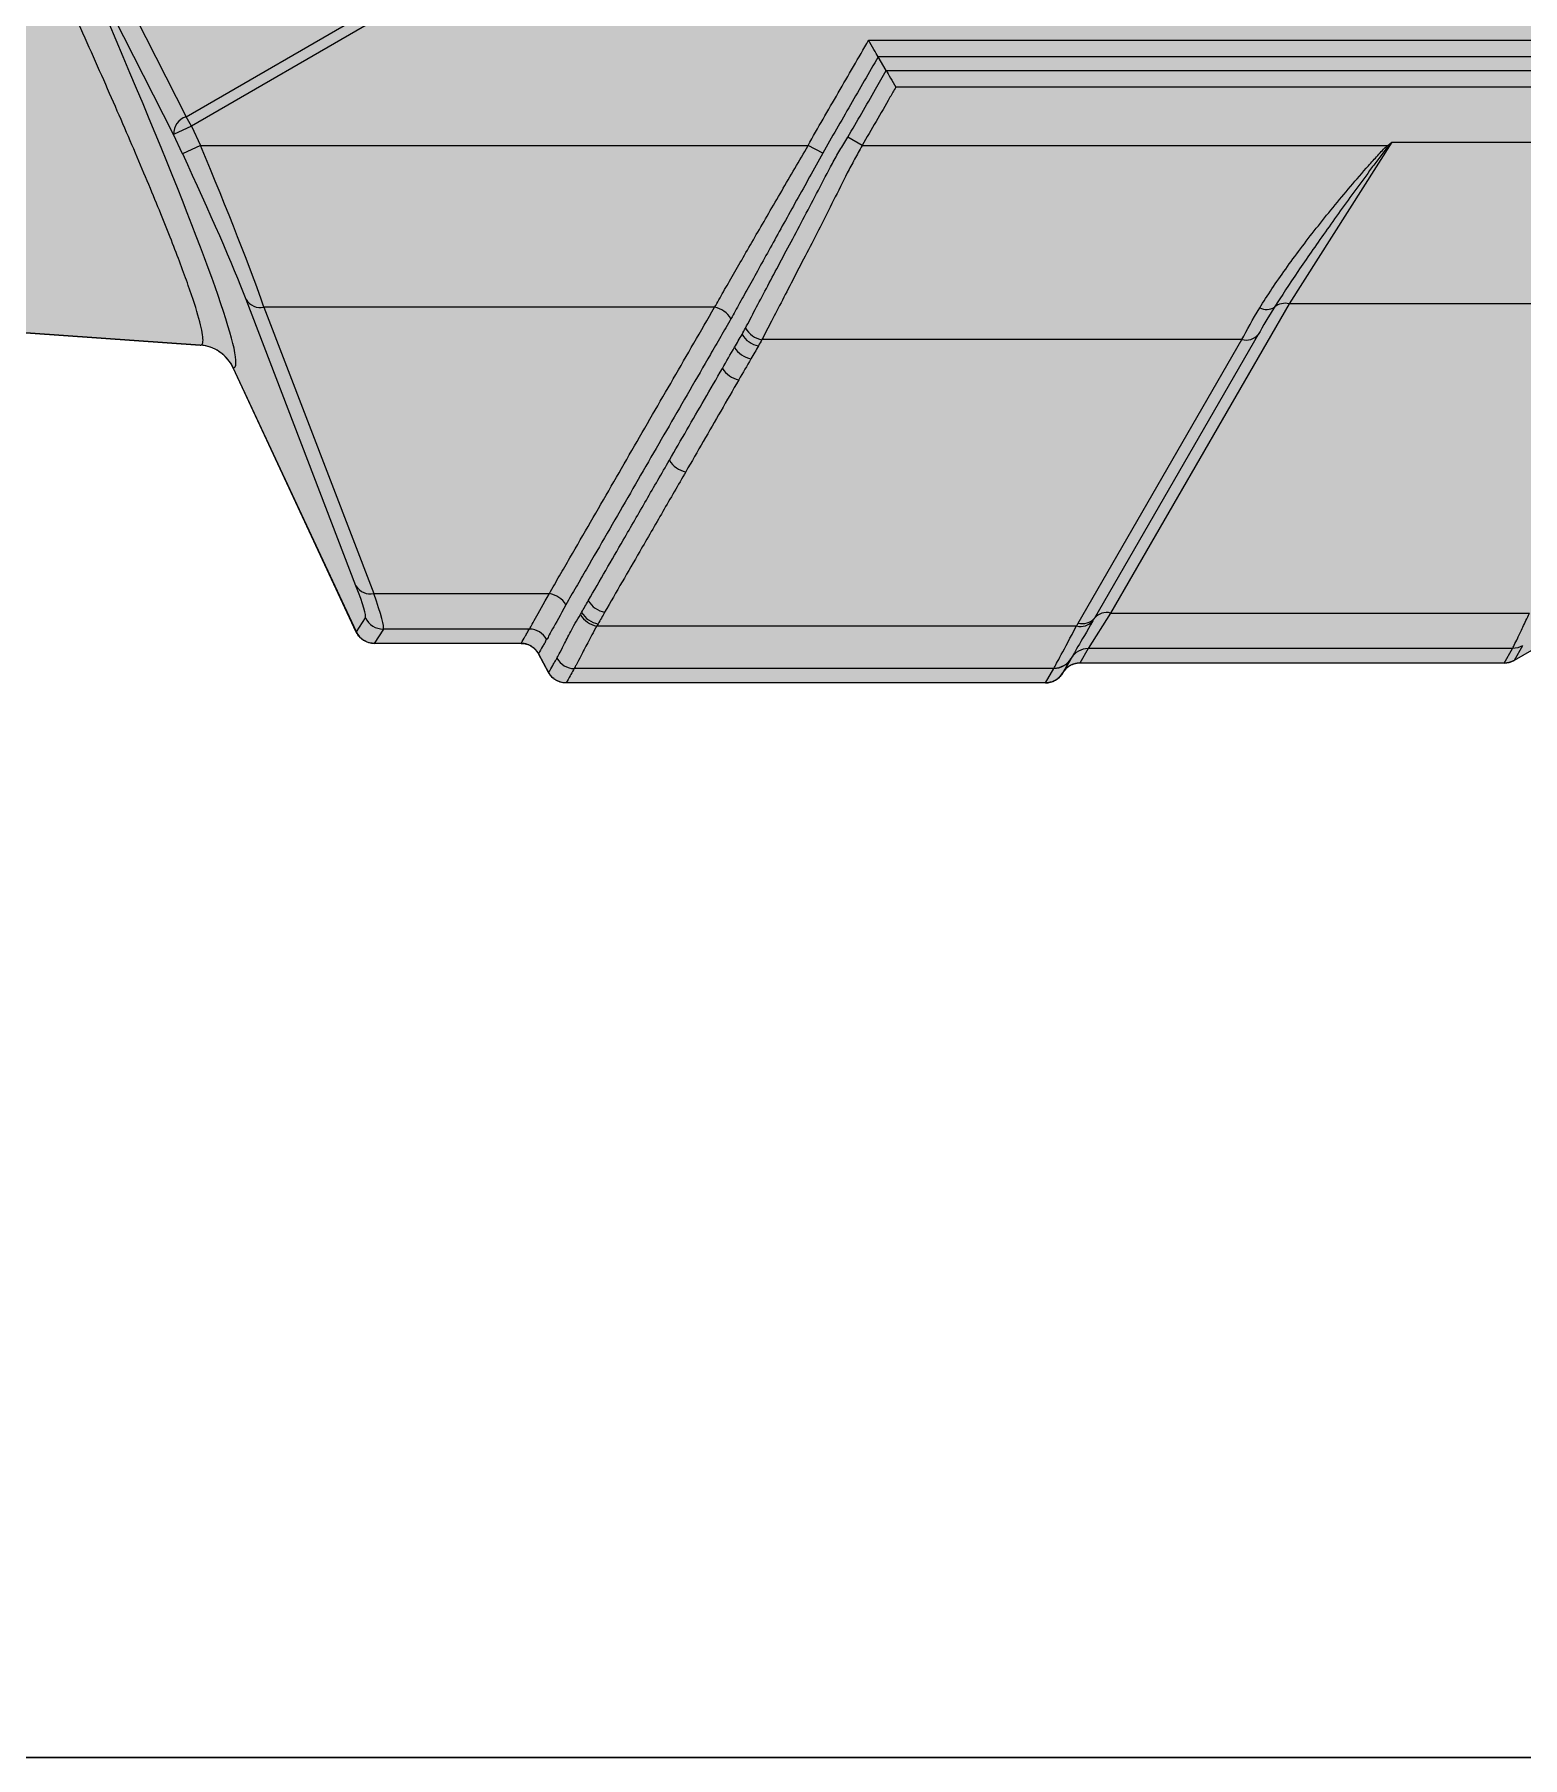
# Model space of a CAD drawing. Header units: millimetres. Extents: x 11482 to 13134, y 681 to 1782.
# Drawn here: x 12842.23 to 12850.62, y 1171.4 to 1181.12 of the extents above; entities that cross this region are included whole.
import ezdxf

# ---------------------------------------------------------------- set-up
doc = ezdxf.new("R2010")
doc.units = ezdxf.units.MM
doc.layers.add('di', color=7, linetype='Continuous')
doc.layers.add('xian', color=250, linetype='Continuous')

# ---------------------------------------------------------------- blocks, each defined once
blk = doc.blocks.new('1-2')
at = {"layer": 'di', "lineweight": 0, "true_color": 0xffffff}
h = blk.add_hatch(color=7, dxfattribs=at)
h.dxf.hatch_style = 1
h.paths.add_polyline_path([(2995.795, 1630.523), (2995.725, 1630.532), (2995.646, 1630.553), (2995.581, 1630.58), (2995.531, 1630.607), (2995.483, 1630.64), (2995.454, 1630.663), (2995.424, 1630.691), (2995.389, 1630.729), (2995.359, 1630.767), (2995.329, 1630.811), (2995.304, 1630.861), (2993.477, 1634.784), (2993.452, 1634.824), (2993.437, 1634.844), (2993.423, 1634.859), (2993.41, 1634.872), (2993.4, 1634.882), (2993.379, 1634.898), (2993.351, 1634.915), (2993.337, 1634.923), (2993.316, 1634.932), (2993.302, 1634.937), (2993.28, 1634.943), (2993.258, 1634.948), (2993.239, 1634.95), (2993.22, 1634.951), (2993.21, 1634.951), (2990.998, 1634.951), (2991.009, 1634.951), (2990.973, 1634.956), (2990.938, 1634.965), (2990.9, 1634.981), (2990.867, 1635), (2990.839, 1635.021), (2990.812, 1635.047), (2990.786, 1635.079), (2990.772, 1635.105), (2990.62, 1635.385), (2990.604, 1635.411), (2990.597, 1635.421), (2990.591, 1635.429), (2990.585, 1635.435), (2990.577, 1635.445), (2990.566, 1635.456), (2990.556, 1635.466), (2990.545, 1635.475), (2990.536, 1635.481), (2990.523, 1635.49), (2990.513, 1635.497), (2990.493, 1635.508), (2990.485, 1635.512), (2990.469, 1635.518), (2990.46, 1635.522), (2990.447, 1635.526), (2990.438, 1635.528), (2990.426, 1635.531), (2990.417, 1635.533), (2990.404, 1635.535), (2990.394, 1635.537), (2990.377, 1635.538), (2990.362, 1635.538), (2983.24, 1635.538), (2983.232, 1635.538), (2983.218, 1635.538), (2983.204, 1635.536), (2983.189, 1635.534), (2983.17, 1635.53), (2983.155, 1635.526), (2983.143, 1635.522), (2983.128, 1635.516), (2983.111, 1635.508), (2983.097, 1635.501), (2983.083, 1635.492), (2983.07, 1635.483), (2983.053, 1635.47), (2983.039, 1635.458), (2983.024, 1635.443), (2983.013, 1635.43), (2983.004, 1635.418), (2982.988, 1635.395), (2982.985, 1635.39), (2982.975, 1635.373), (2982.951, 1635.342), (2982.924, 1635.316), (2982.894, 1635.293), (2982.86, 1635.274), (2982.824, 1635.259), (2982.789, 1635.25), (2982.753, 1635.245), (2982.732, 1635.245), (2976.428, 1635.245), (2976.411, 1635.244), (2976.407, 1635.244), (2976.401, 1635.244), (2976.395, 1635.243), (2976.389, 1635.242), (2976.383, 1635.241), (2976.376, 1635.24), (2976.367, 1635.238), (2976.359, 1635.237), (2976.352, 1635.235), (2976.346, 1635.233), (2976.338, 1635.231), (2976.331, 1635.228), (2976.323, 1635.225), (2976.317, 1635.223), (2976.312, 1635.221), (2976.306, 1635.218), (2976.299, 1635.215), (2976.294, 1635.212), (2976.288, 1635.209), (2976.282, 1635.205), (2975.47, 1634.736), (2975.463, 1634.732), (2975.455, 1634.727), (2975.445, 1634.72), (2975.436, 1634.714), (2975.428, 1634.707), (2975.421, 1634.701), (2975.41, 1634.691), (2975.398, 1634.679), (2975.385, 1634.663), (2975.371, 1634.643), (2975.173, 1634.3), (2975.162, 1634.282), (2975.153, 1634.266), (2975.143, 1634.249), (2975.132, 1634.23), (2975.122, 1634.213), (2975.11, 1634.192), (2975.095, 1634.166), (2975.082, 1634.144), (2975.063, 1634.11), (2975.037, 1634.071), (2975.011, 1634.039), (2974.982, 1634.005), (2974.948, 1633.971), (2974.916, 1633.942), (2974.88, 1633.913), (2974.844, 1633.889), (2974.808, 1633.867), (2974.773, 1633.849), (2974.736, 1633.832), (2974.698, 1633.817), (2974.657, 1633.804), (2974.616, 1633.794), (2974.577, 1633.786), (2974.539, 1633.781), (2974.496, 1633.778), (2974.463, 1633.777), (2959.549, 1633.777), (2959.497, 1633.781), (2959.454, 1633.787), (2959.409, 1633.796), (2959.389, 1633.801), (2959.363, 1633.809), (2959.321, 1633.824), (2959.278, 1633.842), (2959.226, 1633.867), (2959.204, 1633.881), (2959.179, 1633.897), (2959.146, 1633.921), (2959.112, 1633.948), (2959.081, 1633.976), (2959.053, 1634.005), (2959.023, 1634.039), (2958.993, 1634.079), (2958.972, 1634.112), (2958.807, 1634.396), (2958.727, 1634.535), (2958.715, 1634.555), (2958.702, 1634.578), (2958.693, 1634.594), (2958.683, 1634.612), (2958.672, 1634.63), (2958.666, 1634.64), (2958.66, 1634.649), (2958.653, 1634.659), (2958.647, 1634.666), (2958.639, 1634.676), (2958.631, 1634.684), (2958.624, 1634.692), (2958.615, 1634.7), (2958.603, 1634.71), (2958.592, 1634.719), (2958.583, 1634.725), (2958.565, 1634.736), (2957.753, 1635.205), (2957.75, 1635.208), (2957.745, 1635.21), (2957.74, 1635.213), (2957.734, 1635.216), (2957.73, 1635.218), (2957.726, 1635.22), (2957.72, 1635.222), (2957.715, 1635.224), (2957.709, 1635.226), (2957.702, 1635.229), (2957.695, 1635.231), (2957.689, 1635.233), (2957.685, 1635.234), (2957.679, 1635.236), (2957.673, 1635.237), (2957.666, 1635.239), (2957.658, 1635.24), (2957.648, 1635.242), (2957.64, 1635.243), (2957.633, 1635.244), (2957.625, 1635.244), (2957.616, 1635.245), (2957.607, 1635.245), (2951.296, 1635.244), (2951.26, 1635.248), (2951.225, 1635.255), (2951.19, 1635.267), (2951.156, 1635.284), (2951.123, 1635.306), (2951.094, 1635.332), (2951.072, 1635.356), (2951.052, 1635.386), (2951.041, 1635.404), (2951.032, 1635.417), (2951.024, 1635.428), (2951.011, 1635.443), (2950.999, 1635.456), (2950.986, 1635.467), (2950.975, 1635.476), (2950.965, 1635.484), (2950.952, 1635.492), (2950.941, 1635.499), (2950.927, 1635.507), (2950.916, 1635.512), (2950.907, 1635.516), (2950.895, 1635.521), (2950.883, 1635.525), (2950.873, 1635.528), (2950.856, 1635.532), (2950.845, 1635.534), (2950.835, 1635.536), (2950.822, 1635.537), (2950.808, 1635.538), (2950.795, 1635.538), (2943.673, 1635.538), (2943.664, 1635.538), (2943.66, 1635.538), (2943.655, 1635.538), (2943.651, 1635.538), (2943.647, 1635.537), (2943.642, 1635.537), (2943.638, 1635.536), (2943.634, 1635.536), (2943.629, 1635.535), (2943.625, 1635.534), (2943.621, 1635.534), (2943.617, 1635.533), (2943.612, 1635.532), (2943.608, 1635.531), (2943.604, 1635.53), (2943.6, 1635.529), (2943.597, 1635.528), (2943.593, 1635.527), (2943.59, 1635.526), (2943.585, 1635.525), (2943.581, 1635.524), (2943.575, 1635.522), (2943.571, 1635.52), (2943.566, 1635.518), (2943.561, 1635.516), (2943.558, 1635.515), (2943.555, 1635.514), (2943.552, 1635.512), (2943.549, 1635.511), (2943.546, 1635.51), (2943.543, 1635.508), (2943.54, 1635.506), (2943.536, 1635.505), (2943.533, 1635.503), (2943.53, 1635.501), (2943.526, 1635.499), (2943.523, 1635.498), (2943.52, 1635.495), (2943.516, 1635.493), (2943.513, 1635.491), (2943.51, 1635.489), (2943.507, 1635.487), (2943.504, 1635.485), (2943.5, 1635.482), (2943.497, 1635.48), (2943.494, 1635.477), (2943.49, 1635.474), (2943.487, 1635.472), (2943.484, 1635.47), (2943.481, 1635.467), (2943.478, 1635.465), (2943.475, 1635.462), (2943.471, 1635.458), (2943.467, 1635.454), (2943.465, 1635.452), (2943.463, 1635.45), (2943.461, 1635.448), (2943.458, 1635.445), (2943.455, 1635.442), (2943.453, 1635.439), (2943.452, 1635.438), (2943.45, 1635.436), (2943.448, 1635.433), (2943.445, 1635.43), (2943.443, 1635.427), (2943.441, 1635.425), (2943.439, 1635.422), (2943.437, 1635.419), (2943.435, 1635.416), (2943.433, 1635.414), (2943.431, 1635.412), (2943.43, 1635.409), (2943.428, 1635.406), (2943.427, 1635.404), (2943.425, 1635.402), (2943.424, 1635.401), (2943.423, 1635.399), (2943.422, 1635.397), (2943.421, 1635.396), (2943.42, 1635.394), (2943.419, 1635.392), (2943.418, 1635.39), (2943.417, 1635.388), (2943.416, 1635.386), (2943.415, 1635.385), (2943.253, 1635.086), (2943.226, 1635.05), (2943.199, 1635.023), (2943.163, 1634.996), (2943.143, 1634.986), (2943.124, 1634.976), (2943.091, 1634.964), (2943.058, 1634.956), (2943.024, 1634.951), (2943.006, 1634.951), (2940.825, 1634.951), (2940.805, 1634.951), (2940.798, 1634.95), (2940.791, 1634.949), (2940.784, 1634.949), (2940.778, 1634.948), (2940.77, 1634.946), (2940.76, 1634.944), (2940.751, 1634.942), (2940.744, 1634.94), (2940.736, 1634.937), (2940.725, 1634.934), (2940.715, 1634.93), (2940.706, 1634.926), (2940.699, 1634.923), (2940.692, 1634.919), (2940.683, 1634.915), (2940.677, 1634.911), (2940.668, 1634.906), (2940.66, 1634.9), (2940.652, 1634.895), (2940.644, 1634.889), (2940.638, 1634.884), (2940.632, 1634.879), (2940.627, 1634.874), (2940.621, 1634.869), (2940.616, 1634.864), (2940.61, 1634.858), (2940.604, 1634.851), (2940.599, 1634.845), (2940.595, 1634.839), (2940.589, 1634.832), (2940.584, 1634.824), (2940.579, 1634.817), (2940.571, 1634.805), (2940.566, 1634.794), (2940.56, 1634.782), (2938.746, 1630.893), (2938.736, 1630.871), (2938.722, 1630.841), (2938.7, 1630.802), (2938.677, 1630.768), (2938.652, 1630.736), (2938.625, 1630.705), (2938.597, 1630.677), (2938.569, 1630.653), (2938.537, 1630.629), (2938.502, 1630.606), (2938.467, 1630.586), (2938.428, 1630.569), (2938.39, 1630.554), (2938.354, 1630.543), (2938.315, 1630.533), (2938.278, 1630.527), (2938.248, 1630.524), (2928.965, 1629.875), (2928.964, 1629.875), (2928.961, 1629.874), (2928.957, 1629.873), (2928.953, 1629.872), (2928.95, 1629.87), (2928.947, 1629.869), (2928.943, 1629.867), (2928.94, 1629.865), (2928.937, 1629.863), (2928.935, 1629.861), (2928.933, 1629.859), (2928.93, 1629.857), (2928.927, 1629.853), (2928.925, 1629.851), (2928.923, 1629.848), (2928.922, 1629.845), (2928.92, 1629.842), (2928.918, 1629.836), (2928.917, 1629.833), (2928.916, 1629.83), (2928.915, 1629.826), (2928.915, 1629.822), (2928.914, 1629.817), (2928.914, 1629.236), (2927.742, 1629.236), (2927.742, 1629.729), (2927.742, 1629.73), (2927.742, 1629.732), (2927.741, 1629.734), (2927.741, 1629.737), (2927.741, 1629.739), (2927.74, 1629.741), (2927.74, 1629.743), (2927.739, 1629.744), (2927.739, 1629.745), (2927.738, 1629.747), (2927.737, 1629.749), (2927.737, 1629.751), (2927.735, 1629.754), (2927.734, 1629.755), (2927.734, 1629.757), (2927.733, 1629.758), (2927.732, 1629.76), (2927.73, 1629.762), (2927.729, 1629.764), (2927.727, 1629.765), (2927.726, 1629.766), (2927.725, 1629.768), (2927.724, 1629.769), (2927.722, 1629.77), (2927.721, 1629.771), (2927.72, 1629.772), (2927.719, 1629.773), (2927.717, 1629.775), (2927.715, 1629.775), (2927.714, 1629.777), (2927.712, 1629.777), (2927.711, 1629.778), (2927.71, 1629.779), (2927.708, 1629.78), (2927.707, 1629.78), (2927.706, 1629.78), (2927.705, 1629.781), (2927.703, 1629.782), (2927.702, 1629.782), (2927.7, 1629.783), (2927.698, 1629.783), (2927.696, 1629.784), (2927.694, 1629.784), (2927.692, 1629.784), (2927.69, 1629.785), (2927.688, 1629.785), (2927.685, 1629.785), (2927.683, 1629.785), (2927.679, 1629.785), (2924.225, 1629.543), (2924.225, 1609.877), (2927.679, 1609.635), (2927.688, 1609.635), (2927.695, 1609.636), (2927.7, 1609.638), (2927.707, 1609.64), (2927.714, 1609.644), (2927.719, 1609.647), (2927.725, 1609.652), (2927.729, 1609.657), (2927.733, 1609.662), (2927.736, 1609.667), (2927.739, 1609.674), (2927.74, 1609.68), (2927.742, 1609.688), (2927.742, 1609.694), (2927.742, 1610.184), (2928.914, 1610.184), (2928.914, 1609.604), (2928.968, 1609.546), (2929.034, 1609.535), (2929.066, 1609.528), (2929.126, 1609.509), (2929.186, 1609.482), (2929.249, 1609.443), (2929.301, 1609.403), (2929.35, 1609.354), (2929.379, 1609.319), (2929.407, 1609.28), (2929.436, 1609.228), (2929.458, 1609.181), (2929.473, 1609.138), (2929.484, 1609.099), (2929.492, 1609.059), (2929.498, 1609.015), (2929.503, 1608.997), (2929.83, 1608.294), (2928.768, 1607.799), (2928.505, 1608.362), (2928.423, 1608.388), (2925.402, 1606.674), (2929.31, 1598.294), (2932.453, 1599.755), (2932.459, 1599.758), (2932.462, 1599.76), (2932.465, 1599.762), (2932.468, 1599.765), (2932.471, 1599.767), (2932.474, 1599.771), (2932.477, 1599.775), (2932.479, 1599.777), (2932.48, 1599.78), (2932.482, 1599.784), (2932.484, 1599.787), (2932.485, 1599.79), (2932.486, 1599.794), (2932.486, 1599.797), (2932.487, 1599.801), (2932.487, 1599.804), (2932.488, 1599.808), (2932.487, 1599.813), (2932.487, 1599.816), (2932.487, 1599.819), (2932.486, 1599.823), (2932.485, 1599.826), (2932.484, 1599.828), (2932.483, 1599.831), (2932.482, 1599.833), (2932.335, 1600.148), (2933.398, 1600.644), (2933.51, 1600.402), (2933.521, 1600.379), (2933.534, 1600.352), (2933.542, 1600.334), (2933.558, 1600.3), (2933.558, 1600.299), (2933.56, 1600.297), (2933.563, 1600.292), (2933.567, 1600.287), (2933.573, 1600.28), (2933.578, 1600.277), (2933.583, 1600.273), (2933.589, 1600.271), (2933.595, 1600.269), (2933.601, 1600.267), (2933.606, 1600.267), (2933.613, 1600.267), (2933.617, 1600.267), (2933.621, 1600.268), (2933.625, 1600.268), (2933.629, 1600.269), (2933.634, 1600.271), (2933.848, 1600.362), (2934.525, 1600.642), (2935.19, 1600.906), (2935.851, 1601.155), (2936.686, 1601.446), (2937.481, 1601.695), (2938.08, 1601.859), (2938.818, 1602.028), (2938.939, 1602.052), (2939.054, 1602.073), (2939.186, 1602.096), (2939.364, 1602.124), (2939.512, 1602.144), (2939.65, 1602.162), (2939.776, 1602.176), (2939.898, 1602.187), (2940.025, 1602.197), (2940.108, 1602.202), (2940.201, 1602.207), (2940.232, 1602.207), (2940.268, 1602.208), (2940.302, 1602.202), (2940.335, 1602.197), (2940.376, 1602.188), (2940.409, 1602.178), (2940.444, 1602.165), (2940.5, 1602.14), (2940.55, 1602.11), (2940.583, 1602.086), (2940.619, 1602.056), (2940.647, 1602.029), (2940.684, 1601.988), (2940.757, 1601.869), (2940.833, 1601.706), (2940.841, 1601.691), (2940.848, 1601.678), (2940.858, 1601.663), (2940.865, 1601.653), (2940.876, 1601.64), (2940.883, 1601.632), (2940.895, 1601.62), (2940.906, 1601.609), (2940.917, 1601.6), (2940.927, 1601.593), (2940.937, 1601.586), (2940.954, 1601.575), (2940.967, 1601.569), (2940.979, 1601.563), (2940.991, 1601.558), (2941.005, 1601.553), (2941.016, 1601.549), (2941.036, 1601.544), (2941.049, 1601.541), (2941.07, 1601.538), (2941.1, 1601.539), (2946.987, 1601.539), (2947.021, 1601.539), (2947.044, 1601.543), (2947.067, 1601.548), (2947.093, 1601.557), (2947.116, 1601.567), (2947.135, 1601.577), (2947.159, 1601.593), (2947.177, 1601.607), (2947.199, 1601.628), (2947.217, 1601.649), (2947.229, 1601.665), (2947.239, 1601.681), (2947.25, 1601.701), (2947.257, 1601.716), (2947.353, 1601.946), (2947.379, 1601.993), (2947.408, 1602.031), (2947.447, 1602.066), (2947.492, 1602.094), (2947.536, 1602.112), (2947.58, 1602.121), (2947.623, 1602.124), (2948.888, 1602.124), (2948.945, 1602.12), (2948.99, 1602.106), (2949.042, 1602.08), (2949.081, 1602.052), (2949.117, 1602.014), (2949.136, 1601.988), (2949.334, 1601.674), (2949.353, 1601.647), (2949.368, 1601.629), (2949.387, 1601.611), (2949.405, 1601.597), (2949.433, 1601.578), (2949.456, 1601.563), (2949.501, 1601.548), (2949.524, 1601.543), (2949.548, 1601.539), (2949.582, 1601.537), (2958.394, 1601.539), (2958.423, 1601.543), (2958.461, 1601.554), (2958.484, 1601.563), (2958.507, 1601.575), (2958.52, 1601.582), (2958.82, 1601.774), (2958.833, 1601.785), (2958.853, 1601.804), (2958.869, 1601.824), (2958.884, 1601.844), (2958.896, 1601.864), (2958.904, 1601.879), (2959.338, 1602.796), (2959.368, 1602.854), (2959.391, 1602.892), (2959.416, 1602.929), (2959.444, 1602.966), (2959.475, 1603.003), (2959.51, 1603.041), (2959.545, 1603.073), (2959.582, 1603.105), (2959.625, 1603.138), (2959.667, 1603.165), (2959.705, 1603.188), (2959.748, 1603.21), (2959.798, 1603.233), (2959.848, 1603.251), (2959.901, 1603.267), (2959.955, 1603.28), (2960, 1603.288), (2960.058, 1603.296), (2960.132, 1603.298), (2973.909, 1603.298), (2973.97, 1603.295), (2974.031, 1603.288), (2974.094, 1603.275), (2974.128, 1603.266), (2974.162, 1603.256), (2974.209, 1603.24), (2974.258, 1603.219), (2974.302, 1603.197), (2974.348, 1603.171), (2974.399, 1603.137), (2974.435, 1603.11), (2974.466, 1603.085), (2974.494, 1603.06), (2974.521, 1603.034), (2974.545, 1603.008), (2974.574, 1602.974), (2974.597, 1602.944), (2974.628, 1602.901), (2974.656, 1602.854), (2974.686, 1602.796), (2975.12, 1601.879), (2975.128, 1601.863), (2975.144, 1601.838), (2975.158, 1601.82), (2975.174, 1601.801), (2975.196, 1601.781), (2975.212, 1601.768), (2975.229, 1601.757), (2975.52, 1601.573), (2975.541, 1601.563), (2975.563, 1601.554), (2975.579, 1601.549), (2975.6, 1601.543), (2975.627, 1601.539), (2975.644, 1601.538), (2975.661, 1601.537), (2984.441, 1601.537), (2984.465, 1601.538), (2984.474, 1601.539), (2984.487, 1601.541), (2984.494, 1601.542), (2984.502, 1601.543), (2984.508, 1601.545), (2984.515, 1601.546), (2984.522, 1601.549), (2984.531, 1601.551), (2984.542, 1601.555), (2984.549, 1601.557), (2984.556, 1601.56), (2984.564, 1601.564), (2984.581, 1601.573), (2984.593, 1601.579), (2984.604, 1601.587), (2984.618, 1601.596), (2984.631, 1601.606), (2984.639, 1601.613), (2984.646, 1601.62), (2984.655, 1601.629), (2984.664, 1601.64), (2984.674, 1601.652), (2984.689, 1601.674), (2984.887, 1601.988), (2984.922, 1602.033), (2984.954, 1602.063), (2984.99, 1602.086), (2985.022, 1602.102), (2985.058, 1602.115), (2985.098, 1602.122), (2985.134, 1602.124), (2986.413, 1602.127), (2986.442, 1602.123), (2986.467, 1602.119), (2986.511, 1602.108), (2986.553, 1602.089), (2986.592, 1602.063), (2986.63, 1602.028), (2986.656, 1601.993), (2986.676, 1601.958), (2986.778, 1601.716), (2986.798, 1601.677), (2986.822, 1601.644), (2986.851, 1601.613), (2986.875, 1601.594), (2986.908, 1601.573), (2986.93, 1601.562), (2986.963, 1601.55), (2986.994, 1601.542), (2987.025, 1601.538), (2987.048, 1601.537), (2992.936, 1601.537), (2992.959, 1601.538), (2992.97, 1601.539), (2992.983, 1601.541), (2992.998, 1601.544), (2993.013, 1601.547), (2993.028, 1601.552), (2993.04, 1601.556), (2993.058, 1601.563), (2993.07, 1601.569), (2993.082, 1601.576), (2993.093, 1601.583), (2993.103, 1601.589), (2993.113, 1601.597), (2993.122, 1601.603), (2993.128, 1601.608), (2993.138, 1601.618), (2993.143, 1601.622), (2993.15, 1601.63), (2993.156, 1601.637), (2993.161, 1601.643), (2993.167, 1601.65), (2993.177, 1601.663), (2993.183, 1601.672), (2993.188, 1601.681), (2993.194, 1601.69), (2993.198, 1601.699), (2993.202, 1601.706), (2993.263, 1601.838), (2993.284, 1601.883), (2993.305, 1601.921), (2993.325, 1601.951), (2993.355, 1601.992), (2993.368, 1602.003), (2993.386, 1602.028), (2993.417, 1602.058), (2993.447, 1602.083), (2993.476, 1602.104), (2993.505, 1602.123), (2993.535, 1602.139), (2993.576, 1602.159), (2993.622, 1602.177), (2993.669, 1602.191), (2993.711, 1602.199), (2993.749, 1602.204), (2993.786, 1602.207), (2993.822, 1602.208), (2993.923, 1602.203), (2994.29, 1602.172), (2994.636, 1602.129), (2994.996, 1602.07), (2995.525, 1601.963), (2996.112, 1601.818), (2996.74, 1601.639), (2997.484, 1601.401), (2998.588, 1601.005), (2999.207, 1600.764), (3000.423, 1600.267), (3000.428, 1600.267), (3000.441, 1600.269), (3000.453, 1600.274), (3000.462, 1600.28), (3000.469, 1600.287), (3000.474, 1600.294), (3000.477, 1600.3), (3000.637, 1600.644), (3001.7, 1600.148), (3001.548, 1599.823), (3001.548, 1599.803), (3001.55, 1599.79), (3001.557, 1599.776), (3001.563, 1599.769), (3001.581, 1599.755), (3004.725, 1598.294), (3008.633, 1606.674), (3005.612, 1608.388), (3005.53, 1608.362), (3005.267, 1607.799), (3004.205, 1608.294), (3004.518, 1608.966), (3004.537, 1609.015), (3004.543, 1609.059), (3004.552, 1609.1), (3004.564, 1609.144), (3004.581, 1609.189), (3004.6, 1609.23), (3004.626, 1609.276), (3004.65, 1609.31), (3004.68, 1609.348), (3004.716, 1609.386), (3004.757, 1609.421), (3004.797, 1609.45), (3004.842, 1609.477), (3004.882, 1609.497), (3004.933, 1609.517), (3004.982, 1609.531), (3005.029, 1609.541), (3005.068, 1609.545), (3005.121, 1609.604), (3005.121, 1610.184), (3006.293, 1610.184), (3006.293, 1609.687), (3006.294, 1609.682), (3006.298, 1609.67), (3006.303, 1609.661), (3006.312, 1609.651), (3006.328, 1609.64), (3006.356, 1609.635), (3009.81, 1609.877), (3009.81, 1629.543), (3006.356, 1629.784), (3006.342, 1629.784), (3006.325, 1629.779), (3006.314, 1629.771), (3006.304, 1629.761), (3006.297, 1629.748), (3006.294, 1629.737), (3006.293, 1629.726), (3006.293, 1629.236), (3005.121, 1629.236), (3005.12, 1629.824), (3005.119, 1629.829), (3005.117, 1629.838), (3005.114, 1629.844), (3005.109, 1629.851), (3005.101, 1629.86), (3005.09, 1629.868), (3005.08, 1629.872), (3005.066, 1629.875)])
at = {"layer": 'di', "color": 18, "lineweight": 0, "true_color": 0x000000}
for p, q in [((2983.053, 1635.47), (2983.07, 1635.483)), ((2983.07, 1635.483), (2983.083, 1635.492)), ((2983.083, 1635.492), (2983.097, 1635.501)), ((2983.097, 1635.501), (2983.111, 1635.508)), ((2983.111, 1635.508), (2983.128, 1635.516)), ((2983.128, 1635.516), (2983.143, 1635.522)), ((2983.143, 1635.522), (2983.155, 1635.526)), ((2983.155, 1635.526), (2983.17, 1635.53)), ((2983.17, 1635.53), (2983.189, 1635.534)), ((2983.189, 1635.534), (2983.204, 1635.536)), ((2983.204, 1635.536), (2983.218, 1635.538)), ((2983.218, 1635.538), (2983.232, 1635.538)), ((2983.232, 1635.538), (2983.24, 1635.538)), ((2983.24, 1635.538), (2990.362, 1635.538)), ((2990.362, 1635.538), (2990.377, 1635.538)), ((2990.377, 1635.538), (2990.394, 1635.537)), ((2990.394, 1635.537), (2990.404, 1635.535)), ((2990.404, 1635.535), (2990.417, 1635.533)), ((2990.417, 1635.533), (2990.426, 1635.531)), ((2990.426, 1635.531), (2990.438, 1635.528)), ((2990.438, 1635.528), (2990.447, 1635.526)), ((2990.447, 1635.526), (2990.46, 1635.522)), ((2990.46, 1635.522), (2990.469, 1635.518)), ((2990.469, 1635.518), (2990.485, 1635.512)), ((2990.485, 1635.512), (2990.493, 1635.508)), ((2990.493, 1635.508), (2990.503, 1635.502)), ((2990.503, 1635.502), (2990.513, 1635.497)), ((2990.513, 1635.497), (2990.523, 1635.49)), ((2990.523, 1635.49), (2990.536, 1635.481)), ((2990.536, 1635.481), (2990.545, 1635.475)), ((2990.545, 1635.475), (2990.556, 1635.466)), ((2976.299, 1635.215), (2976.306, 1635.218)), ((2976.306, 1635.218), (2976.312, 1635.221)), ((2976.312, 1635.221), (2976.317, 1635.223)), ((2976.317, 1635.223), (2976.323, 1635.225)), ((2976.323, 1635.225), (2976.331, 1635.228)), ((2976.331, 1635.228), (2976.338, 1635.231)), ((2976.338, 1635.231), (2976.346, 1635.233)), ((2976.346, 1635.233), (2976.352, 1635.235)), ((2976.352, 1635.235), (2976.359, 1635.237)), ((2976.359, 1635.237), (2976.367, 1635.238)), ((2976.367, 1635.238), (2976.376, 1635.24)), ((2976.376, 1635.24), (2976.383, 1635.241)), ((2976.383, 1635.241), (2976.389, 1635.242)), ((2976.389, 1635.242), (2976.395, 1635.243)), ((2976.395, 1635.243), (2976.401, 1635.244)), ((2976.401, 1635.244), (2976.407, 1635.244)), ((2976.407, 1635.244), (2976.411, 1635.244)), ((2976.411, 1635.244), (2976.428, 1635.245)), ((2976.428, 1635.245), (2982.732, 1635.245)), ((2982.732, 1635.245), (2982.738, 1635.245)), ((2982.738, 1635.245), (2982.75, 1635.245)), ((2982.75, 1635.245), (2982.758, 1635.246)), ((2982.758, 1635.246), (2982.768, 1635.247)), ((2982.768, 1635.247), (2982.775, 1635.248)), ((2982.775, 1635.248), (2982.781, 1635.249)), ((2982.781, 1635.249), (2982.788, 1635.25)), ((2982.788, 1635.25), (2982.796, 1635.252)), ((2982.796, 1635.252), (2982.802, 1635.253)), ((2982.802, 1635.253), (2982.81, 1635.255)), ((2982.81, 1635.255), (2982.818, 1635.258)), ((2982.818, 1635.258), (2982.825, 1635.26)), ((2982.825, 1635.26), (2982.831, 1635.262)), ((2982.831, 1635.262), (2982.837, 1635.264)), ((2982.837, 1635.264), (2982.847, 1635.268)), ((2982.847, 1635.268), (2982.853, 1635.271)), ((2982.853, 1635.271), (2982.863, 1635.276)), ((2982.863, 1635.276), (2982.873, 1635.281)), ((2982.873, 1635.281), (2982.881, 1635.285)), ((2982.881, 1635.285), (2982.889, 1635.29)), ((2982.889, 1635.29), (2982.896, 1635.295)), ((2982.896, 1635.295), (2982.901, 1635.298)), ((2982.901, 1635.298), (2982.907, 1635.303)), ((2982.907, 1635.303), (2982.914, 1635.308)), ((2982.914, 1635.308), (2982.919, 1635.312)), ((2982.919, 1635.312), (2982.924, 1635.317)), ((2982.924, 1635.317), (2982.928, 1635.32)), ((2982.928, 1635.32), (2982.933, 1635.325)), ((2982.933, 1635.325), (2982.94, 1635.332)), ((2982.94, 1635.332), (2982.947, 1635.338)), ((2982.947, 1635.338), (2982.953, 1635.345)), ((2982.953, 1635.345), (2982.961, 1635.355)), ((2982.961, 1635.355), (2982.966, 1635.361)), ((2982.966, 1635.361), (2982.971, 1635.367)), ((2982.971, 1635.367), (2982.978, 1635.378)), ((2982.978, 1635.378), (2982.981, 1635.383)), ((2982.981, 1635.383), (2982.985, 1635.39)), ((2982.985, 1635.39), (2982.988, 1635.395)), ((2982.988, 1635.395), (2983.004, 1635.418)), ((2983.004, 1635.418), (2983.013, 1635.43)), ((2983.013, 1635.43), (2983.024, 1635.443)), ((2983.024, 1635.443), (2983.039, 1635.458)), ((2983.039, 1635.458), (2983.053, 1635.47)), ((2990.556, 1635.466), (2990.566, 1635.456)), ((2990.566, 1635.456), (2990.577, 1635.445)), ((2990.577, 1635.445), (2990.585, 1635.435)), ((2990.585, 1635.435), (2990.591, 1635.429)), ((2990.591, 1635.429), (2990.597, 1635.421)), ((2990.597, 1635.421), (2990.604, 1635.411)), ((2990.604, 1635.411), (2990.614, 1635.396)), ((2990.614, 1635.396), (2990.62, 1635.385)), ((2990.62, 1635.385), (2990.772, 1635.105)), ((2975.47, 1634.736), (2976.282, 1635.205)), ((2976.282, 1635.205), (2976.288, 1635.209)), ((2976.288, 1635.209), (2976.294, 1635.212)), ((2976.294, 1635.212), (2976.299, 1635.215)), ((2990.772, 1635.105), (2990.778, 1635.094)), ((2990.778, 1635.094), (2990.782, 1635.088)), ((2990.782, 1635.088), (2990.786, 1635.081)), ((2990.786, 1635.081), (2990.79, 1635.075)), ((2990.79, 1635.075), (2990.793, 1635.071)), ((2990.793, 1635.071), (2990.798, 1635.064)), ((2990.798, 1635.064), (2990.802, 1635.06)), ((2990.802, 1635.06), (2990.806, 1635.055)), ((2990.806, 1635.055), (2990.81, 1635.05)), ((2990.81, 1635.05), (2990.813, 1635.047)), ((2990.813, 1635.047), (2990.82, 1635.039)), ((2990.82, 1635.039), (2990.823, 1635.036)), ((2990.823, 1635.036), (2990.829, 1635.03)), ((2990.829, 1635.03), (2990.835, 1635.025)), ((2990.835, 1635.025), (2990.84, 1635.02)), ((2990.84, 1635.02), (2990.844, 1635.017)), ((2990.844, 1635.017), (2990.849, 1635.013)), ((2990.849, 1635.013), (2990.859, 1635.006)), ((2990.859, 1635.006), (2990.868, 1634.999)), ((2990.868, 1634.999), (2990.876, 1634.995)), ((2990.876, 1634.995), (2990.886, 1634.989)), ((2990.886, 1634.989), (2990.895, 1634.984)), ((2990.895, 1634.984), (2990.908, 1634.978)), ((2990.908, 1634.978), (2990.916, 1634.974)), ((2990.916, 1634.974), (2990.925, 1634.971)), ((2990.925, 1634.971), (2990.932, 1634.968)), ((2990.932, 1634.968), (2990.938, 1634.966)), ((2990.938, 1634.966), (2990.944, 1634.964)), ((2990.944, 1634.964), (2990.952, 1634.962)), ((2990.952, 1634.962), (2990.961, 1634.96)), ((2990.961, 1634.96), (2990.97, 1634.958)), ((2990.97, 1634.958), (2990.976, 1634.956)), ((2990.976, 1634.956), (2990.983, 1634.955)), ((2990.983, 1634.955), (2990.988, 1634.954)), ((2990.988, 1634.954), (2990.993, 1634.954)), ((2990.993, 1634.954), (2991.002, 1634.953)), ((2991.002, 1634.953), (2991.012, 1634.951)), ((2991.012, 1634.951), (2991.019, 1634.952)), ((2991.019, 1634.952), (2991.024, 1634.951)), ((2991.024, 1634.951), (2991.029, 1634.951)), ((2991.029, 1634.951), (2993.21, 1634.951)), ((2993.21, 1634.951), (2993.22, 1634.951)), ((2993.22, 1634.951), (2993.239, 1634.95)), ((2993.239, 1634.95), (2993.258, 1634.948)), ((2993.258, 1634.948), (2993.28, 1634.943)), ((2993.28, 1634.943), (2993.302, 1634.937)), ((2993.302, 1634.937), (2993.316, 1634.932)), ((2993.316, 1634.932), (2993.337, 1634.923)), ((2993.337, 1634.923), (2993.351, 1634.915)), ((2993.351, 1634.915), (2993.379, 1634.898)), ((2993.379, 1634.898), (2993.4, 1634.882)), ((2993.4, 1634.882), (2993.41, 1634.872)), ((2993.41, 1634.872), (2993.423, 1634.859)), ((2993.423, 1634.859), (2993.437, 1634.844)), ((2993.437, 1634.844), (2993.452, 1634.824)), ((2993.452, 1634.824), (2993.463, 1634.805)), ((2993.463, 1634.805), (2993.477, 1634.784)), ((2993.477, 1634.784), (2995.304, 1630.861)), ((2995.304, 1630.861), (2995.323, 1630.823)), ((2995.323, 1630.823), (2995.337, 1630.799)), ((2995.337, 1630.799), (2995.359, 1630.767)), ((2995.359, 1630.767), (2995.389, 1630.729)), ((2995.389, 1630.729), (2995.424, 1630.691)), ((2995.424, 1630.691), (2995.454, 1630.663)), ((2995.454, 1630.663), (2995.483, 1630.64)), ((2995.483, 1630.64), (2995.518, 1630.616)), ((2995.518, 1630.616), (2995.545, 1630.599)), ((2995.545, 1630.599), (2995.581, 1630.58)), ((2995.581, 1630.58), (2995.631, 1630.559)), ((2995.631, 1630.559), (2995.662, 1630.548)), ((2995.662, 1630.548), (2995.712, 1630.535)), ((2995.712, 1630.535), (2995.738, 1630.53)), ((2995.738, 1630.53), (2995.795, 1630.523)), ((2995.795, 1630.523), (3005.066, 1629.875))]:
    blk.add_line(p, q, dxfattribs=at)
at = {"layer": 'xian', "color": 18, "lineweight": 0, "true_color": 0x000000}
for p, q in [((2983.24, 1635.538), (2983.117, 1635.325)), ((2983.24, 1635.538), (2990.362, 1635.538)), ((2976.428, 1635.245), (2976.303, 1635.028)), ((2976.428, 1635.245), (2982.732, 1635.245)), ((2982.607, 1635.028), (2982.732, 1635.245)), ((2982.863, 1635.179), (2982.986, 1635.392)), ((2983.117, 1635.325), (2990.239, 1635.325)), ((2990.772, 1635.105), (2990.62, 1635.385)), ((2975.47, 1634.736), (2976.282, 1635.205)), ((2976.156, 1634.988), (2976.282, 1635.205)), ((2976.303, 1635.028), (2982.607, 1635.028)), ((2982.273, 1634.502), (2982.607, 1635.028)), ((2982.86, 1635.173), (2982.861, 1635.174)), ((2982.861, 1635.174), (2982.863, 1635.179)), ((2990.906, 1634.739), (2993.075, 1634.739)), ((2991.029, 1634.951), (2993.21, 1634.951)), ((2993.075, 1634.739), (2993.21, 1634.951)), ((2993.475, 1634.782), (2993.34, 1634.57)), ((2993.475, 1634.782), (2995.304, 1630.861)), ((2982.273, 1634.502), (2976.053, 1634.502)), ((2979.621, 1629.908), (2982.273, 1634.502)), ((2980.083, 1630.367), (2982.514, 1634.576)), ((2982.755, 1634.65), (2980.324, 1630.441)), ((2989.905, 1634.693), (2982.78, 1634.693)), ((2993.216, 1634.213), (2990.608, 1634.213)), ((2994.848, 1629.961), (2993.216, 1634.213)), ((2993.482, 1634.097), (2995.113, 1629.844)), ((2980.324, 1630.441), (2987.452, 1630.441)), ((3005.066, 1629.875), (2995.795, 1630.523)), ((2973.412, 1629.908), (2979.621, 1629.908)), ((2978.096, 1627.507), (2979.621, 1629.908)), ((2988.156, 1629.961), (2994.848, 1629.961)), ((2978.152, 1627.573), (2978.162, 1627.56)), ((2985.965, 1627.56), (2978.162, 1627.56)), ((2985.965, 1627.56), (2986.177, 1627.436)), ((2986.55, 1627.673), (2986.765, 1627.56)), ((2995.791, 1627.56), (2986.765, 1627.56)), ((2995.791, 1627.56), (2996.056, 1627.684)), ((2995.926, 1627.27), (2995.791, 1627.56)), ((2996.056, 1627.684), (2996.191, 1627.394)), ((2978.096, 1627.507), (2955.939, 1627.507)), ((2995.926, 1627.27), (2996.191, 1627.394)), ((2996.191, 1627.394), (2997.266, 1625.278)), ((2993.166, 1625.677), (2995.926, 1627.27)), ((2996.005, 1627.132), (2993.245, 1625.539)), ((2995.926, 1627.27), (2996.005, 1627.132)), ((2997.081, 1625.016), (2996.005, 1627.132)), ((2948.57, 1626.693), (2985.465, 1626.693)), ((2985.607, 1626.447), (2948.428, 1626.447)), ((2985.607, 1626.447), (2985.726, 1626.241)), ((2948.309, 1626.241), (2985.726, 1626.241)), ((2985.868, 1625.995), (2973.529, 1625.995))]:
    blk.add_line(p, q, dxfattribs=at)
for centre, radius, start, end in [((2983.112, 1635.026), 0.292, 89.7063, 149.7306), ((2983.117, 1635.032), 0.292, 89.8838, 149.9348), ((2990.238, 1635.031), 0.294, 28.4214, 89.8598), ((2982.607, 1635.32), 0.292, 269.8839, 329.7615), ((2990.907, 1635.033), 0.294, 208.3149, 269.8189), ((2993.074, 1634.446), 0.294, 25.1076, 89.8924), ((2982.333, 1634.735), 0.241, 255.6135, 318.6506), ((2982.695, 1634.417), 0.241, 75.6135, 138.6506), ((2982.719, 1634.461), 0.24, 75.4785, 138.7535), ((2989.72, 1634.133), 0.362, 30.8959, 79.3138), ((2989.819, 1634.306), 0.363, 30.9039, 79.2089), ((2989.837, 1634.337), 0.363, 30.8948, 79.2068), ((2990.667, 1634.566), 0.358, 211.7794, 260.4859), ((2993.265, 1633.964), 0.254, 31.5302, 101.0892), ((2988.516, 1632.047), 0.362, 30.7956, 79.2488), ((2987.728, 1630.682), 0.362, 30.8207, 79.2844), ((2987.547, 1630.369), 0.363, 30.7199, 79.1375), ((2980.264, 1630.207), 0.241, 75.6135, 138.6506), ((2987.386, 1630.086), 0.362, 30.592, 79.3839), ((2987.439, 1630.178), 0.361, 31.0307, 79.626), ((2988.223, 1630.317), 0.362, 210.8326, 259.3193), ((2979.679, 1630.154), 0.253, 256.5806, 309.4779), ((2979.961, 1629.759), 0.233, 64.9338, 121.1005), ((2994.897, 1629.712), 0.254, 31.5302, 101.0892), ((2995.923, 1627.387), 0.268, 287.8388, 1.3636)]:
    blk.add_arc(centre, radius, start, end, dxfattribs=at)
for centre, major_axis, ratio, start_param, end_param in [((2983.24, 1635.245), (-0.147, -0.254), 0.998174, 3.6644, 4.711598), ((2976.428, 1634.951), (0.147, 0.254), 0.998174, 0.522808, 1.046802), ((2982.733, 1635.538), (-0.147, -0.254), 0.998174, 0.522808, 1.570005), ((2994.311, 1631.812), (-1.233, 2.93), 0.044234, 0.033755, 0.592261), ((2993.21, 1634.658), (-0.158, -0.248), 0.998075, 2.575233, 3.707952), ((2994.577, 1631.936), (-1.233, 2.637), 0.047474, 0.030165, 0.58867), ((3000.45, 1619.823), (-5.16, 11.035), 0.047449, 6.259605, 6.491165), ((3000.45, 1619.823), (-5.16, 11.035), 0.047449, 0.20798, 1.062992), ((2995.943, 1627.56), (-1.233, 2.93), 0.044234, 0.592261, 1.552192), ((2996.208, 1627.684), (-1.233, 2.637), 0.047474, 0.58867, 1.548601)]:
    blk.add_ellipse(centre, major_axis=major_axis, ratio=ratio, start_param=start_param, end_param=end_param, dxfattribs=at)
for points in [[(2990.301, 1635.433), (2990.321, 1635.468), (2990.342, 1635.503), (2990.362, 1635.538)], [(2983.117, 1635.325), (2983.116, 1635.323), (2983.115, 1635.32), (2983.113, 1635.317)], [(2990.239, 1635.325), (2990.245, 1635.332), (2990.247, 1635.339), (2990.251, 1635.346)], [(2990.251, 1635.346), (2990.269, 1635.375), (2990.285, 1635.404), (2990.301, 1635.433)], [(2976.156, 1634.988), (2976.2, 1635.014), (2976.252, 1635.027), (2976.303, 1635.028)], [(2982.514, 1634.576), (2982.522, 1634.59), (2982.53, 1634.605), (2982.539, 1634.619)], [(2982.78, 1634.693), (2982.771, 1634.679), (2982.763, 1634.665), (2982.755, 1634.65)], [(2989.267, 1633.587), (2989.441, 1633.888), (2989.615, 1634.188), (2989.788, 1634.489)], [(2989.788, 1634.489), (2989.821, 1634.547), (2989.854, 1634.604), (2989.887, 1634.662)], [(2989.887, 1634.662), (2989.893, 1634.673), (2989.899, 1634.683), (2989.905, 1634.693)], [(2990.13, 1634.492), (2990.097, 1634.435), (2990.064, 1634.377), (2990.031, 1634.319)], [(2990.149, 1634.523), (2990.142, 1634.513), (2990.136, 1634.503), (2990.13, 1634.492)], [(2990.031, 1634.319), (2989.859, 1634.018), (2989.685, 1633.717), (2989.511, 1633.417)], [(2988.925, 1632.995), (2989.039, 1633.192), (2989.153, 1633.39), (2989.267, 1633.587)], [(2989.511, 1633.417), (2989.397, 1633.219), (2989.283, 1633.022), (2989.169, 1632.824)], [(2988.583, 1632.403), (2988.697, 1632.6), (2988.811, 1632.798), (2988.925, 1632.995)], [(2989.169, 1632.824), (2989.055, 1632.627), (2988.941, 1632.43), (2988.827, 1632.232)], [(2988.063, 1631.501), (2988.236, 1631.802), (2988.41, 1632.102), (2988.583, 1632.403)], [(2988.827, 1632.232), (2988.654, 1631.932), (2988.48, 1631.631), (2988.306, 1631.331)], [(2987.796, 1631.038), (2987.884, 1631.193), (2987.974, 1631.347), (2988.063, 1631.501)], [(2988.306, 1631.331), (2988.217, 1631.176), (2988.128, 1631.022), (2988.039, 1630.868)], [(2987.615, 1630.726), (2987.676, 1630.83), (2987.736, 1630.934), (2987.796, 1631.038)], [(2987.504, 1630.533), (2987.54, 1630.597), (2987.578, 1630.661), (2987.615, 1630.726)], [(2988.039, 1630.868), (2987.979, 1630.763), (2987.92, 1630.659), (2987.859, 1630.555)], [(2979.84, 1629.959), (2979.93, 1630.101), (2980.009, 1630.238), (2980.083, 1630.367)], [(2980.324, 1630.441), (2980.25, 1630.3), (2980.165, 1630.141), (2980.059, 1629.971)], [(2987.452, 1630.441), (2987.47, 1630.472), (2987.487, 1630.502), (2987.504, 1630.533)], [(2987.748, 1630.364), (2987.731, 1630.333), (2987.714, 1630.301), (2987.697, 1630.27)], [(2987.859, 1630.555), (2987.822, 1630.491), (2987.784, 1630.428), (2987.748, 1630.364)], [(2978.152, 1627.573), (2978.135, 1627.554), (2978.119, 1627.534), (2978.102, 1627.515)], [(2978.162, 1627.56), (2978.143, 1627.544), (2978.123, 1627.529), (2978.103, 1627.513)], [(2985.551, 1626.843), (2985.688, 1627.083), (2985.826, 1627.322), (2985.965, 1627.56)], [(2978.102, 1627.515), (2978.1, 1627.512), (2978.098, 1627.51), (2978.096, 1627.507)], [(2978.103, 1627.513), (2978.101, 1627.511), (2978.098, 1627.509), (2978.096, 1627.507)], [(2986.177, 1627.436), (2986.038, 1627.198), (2985.901, 1626.959), (2985.764, 1626.721)], [(2985.465, 1626.693), (2985.493, 1626.743), (2985.522, 1626.793), (2985.551, 1626.843)], [(2985.607, 1626.447), (2985.574, 1626.504), (2985.519, 1626.6), (2985.465, 1626.693)], [(2985.764, 1626.721), (2985.712, 1626.63), (2985.66, 1626.538), (2985.607, 1626.447)], [(2985.607, 1626.447), (2985.607, 1626.447), (2985.607, 1626.447), (2985.607, 1626.447)], [(2985.726, 1626.241), (2985.759, 1626.184), (2985.814, 1626.089), (2985.868, 1625.995)]]:
    blk.add_open_spline(points, degree=3, dxfattribs=at)
for points, knots in [([(2990.362, 1635.538), (2990.415, 1635.538), (2990.467, 1635.524), (2990.557, 1635.471), (2990.595, 1635.432), (2990.62, 1635.385)], [0, 0, 0, 0, 0.5, 0.5, 1, 1, 1, 1]), ([(2983.113, 1635.317), (2983.099, 1635.291), (2983.063, 1635.224), (2982.949, 1635.01), (2982.873, 1634.868), (2982.78, 1634.693)], [0, 0, 0, 0, 0.5, 0.5, 1, 1, 1, 1]), ([(2989.905, 1634.693), (2989.93, 1634.74), (2989.955, 1634.783), (2990, 1634.866), (2990.021, 1634.905), (2990.079, 1635.015), (2990.111, 1635.079), (2990.167, 1635.188), (2990.189, 1635.231), (2990.216, 1635.279), (2990.223, 1635.292), (2990.233, 1635.313), (2990.236, 1635.32), (2990.239, 1635.325)], [0, 0, 0, 0, 0.125, 0.125, 0.25, 0.25, 0.5, 0.5, 0.75, 0.75, 0.875, 0.875, 1, 1, 1, 1]), ([(2990.62, 1635.385), (2990.599, 1635.349), (2990.578, 1635.315), (2990.548, 1635.26), (2990.539, 1635.241), (2990.523, 1635.215), (2990.517, 1635.206), (2990.508, 1635.195), (2990.505, 1635.191), (2990.501, 1635.181), (2990.5, 1635.176), (2990.497, 1635.171)], [0, 0, 0, 0, 0.5, 0.5, 0.75, 0.75, 0.875, 0.875, 0.9375, 0.9375, 1, 1, 1, 1]), ([(2976.303, 1635.028), (2976.3, 1635.02), (2976.291, 1635.003), (2976.266, 1634.95), (2976.249, 1634.915), (2976.206, 1634.826), (2976.181, 1634.772), (2976.122, 1634.648), (2976.089, 1634.579), (2976.053, 1634.502)], [0, 0, 0, 0, 0.25, 0.25, 0.5, 0.5, 0.75, 0.75, 1, 1, 1, 1]), ([(2982.539, 1634.619), (2982.63, 1634.776), (2982.704, 1634.904), (2982.814, 1635.094), (2982.848, 1635.153), (2982.86, 1635.173)], [0, 0, 0, 0, 0.5, 0.5, 1, 1, 1, 1]), ([(2990.497, 1635.171), (2990.494, 1635.166), (2990.491, 1635.157), (2990.48, 1635.136), (2990.472, 1635.123), (2990.444, 1635.075), (2990.421, 1635.03), (2990.365, 1634.916), (2990.331, 1634.849), (2990.271, 1634.735), (2990.25, 1634.695), (2990.202, 1634.611), (2990.175, 1634.569), (2990.149, 1634.523)], [0, 0, 0, 0, 0.125, 0.125, 0.25, 0.25, 0.5, 0.5, 0.75, 0.75, 0.875, 0.875, 1, 1, 1, 1]), ([(2990.649, 1634.894), (2990.658, 1634.901), (2990.662, 1634.909), (2990.669, 1634.928), (2990.674, 1634.938), (2990.689, 1634.965), (2990.7, 1634.981), (2990.732, 1635.033), (2990.751, 1635.069), (2990.772, 1635.105)], [0, 0, 0, 0, 0.125, 0.125, 0.25, 0.25, 0.5, 0.5, 1, 1, 1, 1]), ([(2991.029, 1634.951), (2990.976, 1634.951), (2990.924, 1634.966), (2990.835, 1635.019), (2990.797, 1635.058), (2990.772, 1635.105)], [0, 0, 0, 0, 0.5, 0.5, 1, 1, 1, 1]), ([(2990.363, 1634.378), (2990.446, 1634.531), (2990.514, 1634.65), (2990.589, 1634.782), (2990.608, 1634.818), (2990.633, 1634.871), (2990.641, 1634.888), (2990.649, 1634.894)], [0, 0, 0, 0, 0.5, 0.5, 0.75, 0.75, 1, 1, 1, 1]), ([(2990.906, 1634.739), (2990.898, 1634.732), (2990.891, 1634.715), (2990.863, 1634.661), (2990.843, 1634.625), (2990.766, 1634.489), (2990.695, 1634.366), (2990.608, 1634.213)], [0, 0, 0, 0, 0.25, 0.25, 0.5, 0.5, 1, 1, 1, 1]), ([(2991.029, 1634.951), (2991.009, 1634.916), (2990.989, 1634.881), (2990.958, 1634.828), (2990.947, 1634.81), (2990.932, 1634.784), (2990.927, 1634.775), (2990.918, 1634.757), (2990.915, 1634.748), (2990.906, 1634.739)], [0, 0, 0, 0, 0.5, 0.5, 0.75, 0.75, 0.875, 0.875, 1, 1, 1, 1]), ([(2987.912, 1630.131), (2987.963, 1630.219), (2988.014, 1630.308), (2988.116, 1630.485), (2988.167, 1630.574), (2988.321, 1630.839), (2988.423, 1631.016), (2988.73, 1631.547), (2988.934, 1631.901), (2989.343, 1632.609), (2989.547, 1632.963), (2989.853, 1633.494), (2989.956, 1633.671), (2990.109, 1633.936), (2990.161, 1634.025), (2990.263, 1634.201), (2990.316, 1634.29), (2990.363, 1634.378)], [0, 0, 0, 0, 0.0625, 0.0625, 0.125, 0.125, 0.25, 0.25, 0.5, 0.5, 0.75, 0.75, 0.875, 0.875, 0.9375, 0.9375, 1, 1, 1, 1]), ([(2990.608, 1634.213), (2990.562, 1634.124), (2990.509, 1634.036), (2990.406, 1633.858), (2990.355, 1633.77), (2990.202, 1633.504), (2990.099, 1633.327), (2989.792, 1632.796), (2989.588, 1632.441), (2989.179, 1631.732), (2988.974, 1631.378), (2988.667, 1630.847), (2988.565, 1630.669), (2988.36, 1630.315), (2988.257, 1630.138), (2988.156, 1629.961)], [0, 0, 0, 0, 0.0625, 0.0625, 0.125, 0.125, 0.25, 0.25, 0.5, 0.5, 0.75, 0.75, 0.875, 0.875, 1, 1, 1, 1]), ([(2995.304, 1630.861), (2995.326, 1630.813), (2995.354, 1630.769), (2995.422, 1630.69), (2995.461, 1630.654), (2995.59, 1630.566), (2995.692, 1630.531), (2995.795, 1630.523)], [0, 0, 0, 0, 0.25, 0.25, 0.5, 0.5, 1, 1, 1, 1]), ([(2985.965, 1627.56), (2986.002, 1627.628), (2986.04, 1627.696), (2986.114, 1627.831), (2986.15, 1627.898), (2986.253, 1628.102), (2986.32, 1628.238), (2986.455, 1628.506), (2986.522, 1628.638), (2986.656, 1628.9), (2986.722, 1629.029), (2986.914, 1629.402), (2987.035, 1629.636), (2987.204, 1629.962), (2987.258, 1630.067), (2987.361, 1630.263), (2987.408, 1630.356), (2987.452, 1630.441)], [0, 0, 0, 0, 0.0625, 0.0625, 0.125, 0.125, 0.25, 0.25, 0.375, 0.375, 0.5, 0.5, 0.75, 0.75, 0.875, 0.875, 1, 1, 1, 1]), ([(2995.795, 1630.523), (2995.78, 1630.524), (2995.769, 1630.517), (2995.755, 1630.484), (2995.752, 1630.46), (2995.757, 1630.36), (2995.777, 1630.26), (2995.85, 1629.996), (2995.903, 1629.832), (2996.041, 1629.439), (2996.125, 1629.215), (2996.321, 1628.716), (2996.433, 1628.44), (2996.621, 1627.988), (2996.688, 1627.832), (2996.825, 1627.51), (2996.896, 1627.344), (2997.118, 1626.835), (2997.275, 1626.478), (2997.61, 1625.73), (2997.788, 1625.338), (2997.973, 1624.936)], [0, 0, 0, 0, 0.0625, 0.0625, 0.125, 0.125, 0.25, 0.25, 0.375, 0.375, 0.5, 0.5, 0.625, 0.625, 0.6875, 0.6875, 0.75, 0.75, 0.875, 0.875, 1, 1, 1, 1]), ([(2987.697, 1630.27), (2987.651, 1630.184), (2987.603, 1630.091), (2987.499, 1629.894), (2987.444, 1629.789), (2987.272, 1629.464), (2987.149, 1629.233), (2986.954, 1628.866), (2986.887, 1628.739), (2986.751, 1628.482), (2986.683, 1628.352), (2986.546, 1628.09), (2986.478, 1627.957), (2986.371, 1627.759), (2986.334, 1627.694), (2986.256, 1627.565), (2986.216, 1627.501), (2986.177, 1627.436)], [0, 0, 0, 0, 0.125, 0.125, 0.25, 0.25, 0.5, 0.5, 0.625, 0.625, 0.75, 0.75, 0.875, 0.875, 0.9375, 0.9375, 1, 1, 1, 1]), ([(2986.55, 1627.673), (2986.679, 1627.911), (2986.81, 1628.143), (2987.001, 1628.487), (2987.065, 1628.601), (2987.188, 1628.823), (2987.248, 1628.931), (2987.365, 1629.143), (2987.422, 1629.247), (2987.533, 1629.448), (2987.587, 1629.545), (2987.69, 1629.729), (2987.738, 1629.816), (2987.829, 1629.98), (2987.869, 1630.058), (2987.912, 1630.131)], [0, 0, 0, 0, 0.25, 0.25, 0.375, 0.375, 0.5, 0.5, 0.625, 0.625, 0.75, 0.75, 0.875, 0.875, 1, 1, 1, 1]), ([(2978.152, 1627.573), (2978.196, 1627.624), (2978.236, 1627.678), (2978.317, 1627.785), (2978.357, 1627.838), (2978.476, 1627.999), (2978.554, 1628.106), (2978.787, 1628.425), (2978.94, 1628.637), (2979.228, 1629.044), (2979.364, 1629.24), (2979.619, 1629.615), (2979.737, 1629.796), (2979.84, 1629.959)], [0, 0, 0, 0, 0.0625, 0.0625, 0.125, 0.125, 0.25, 0.25, 0.5, 0.5, 0.75, 0.75, 1, 1, 1, 1]), ([(2980.059, 1629.971), (2979.946, 1629.787), (2979.815, 1629.591), (2979.532, 1629.194), (2979.38, 1628.992), (2979.058, 1628.583), (2978.886, 1628.374), (2978.623, 1628.064), (2978.534, 1627.961), (2978.399, 1627.808), (2978.353, 1627.757), (2978.26, 1627.656), (2978.215, 1627.605), (2978.162, 1627.56)], [0, 0, 0, 0, 0.25, 0.25, 0.5, 0.5, 0.75, 0.75, 0.875, 0.875, 0.9375, 0.9375, 1, 1, 1, 1]), ([(2988.156, 1629.961), (2988.111, 1629.89), (2988.07, 1629.812), (2987.977, 1629.648), (2987.927, 1629.562), (2987.822, 1629.38), (2987.767, 1629.284), (2987.654, 1629.087), (2987.595, 1628.986), (2987.476, 1628.779), (2987.414, 1628.673), (2987.289, 1628.457), (2987.224, 1628.346), (2987.029, 1628.013), (2986.897, 1627.788), (2986.765, 1627.56)], [0, 0, 0, 0, 0.125, 0.125, 0.25, 0.25, 0.375, 0.375, 0.5, 0.5, 0.625, 0.625, 0.75, 0.75, 1, 1, 1, 1]), ([(2985.726, 1626.241), (2985.864, 1626.48), (2986.001, 1626.718), (2986.207, 1627.076), (2986.277, 1627.195), (2986.415, 1627.433), (2986.484, 1627.552), (2986.55, 1627.673)], [0, 0, 0, 0, 0.5, 0.5, 0.75, 0.75, 1, 1, 1, 1]), ([(2986.765, 1627.56), (2986.695, 1627.427), (2986.62, 1627.296), (2986.469, 1627.037), (2986.394, 1626.907), (2986.168, 1626.516), (2986.018, 1626.256), (2985.868, 1625.995)], [0, 0, 0, 0, 0.25, 0.25, 0.5, 0.5, 1, 1, 1, 1])]:
    blk.add_open_spline(points, degree=3, knots=knots, dxfattribs=at)

msp = doc.modelspace()

# ---------------------------------------------------------------- linework, layer by layer
for points in [[(12880.3389, 1471.2539), (12880.3389, 1171.4033), (12747.8726, 1171.4033), (12747.8726, 1471.2539), (12820.9078, 1471.2539)], [(12747.8726, 1171.4033), (12880.3389, 1171.4033)]]:
    msp.add_lwpolyline(points)

# ---------------------------------------------------------------- block references
at = {"layer": 'di', "color": 18, "true_color": 0x000000, "xscale": 0.3796744834258387, "yscale": 0.3796744834258387, "zscale": 0.3796744834258387, "rotation": 180}
msp.add_blockref('1-2', (13980.5913, 1798.4342), dxfattribs=at)

doc.saveas('drawing.dxf')
